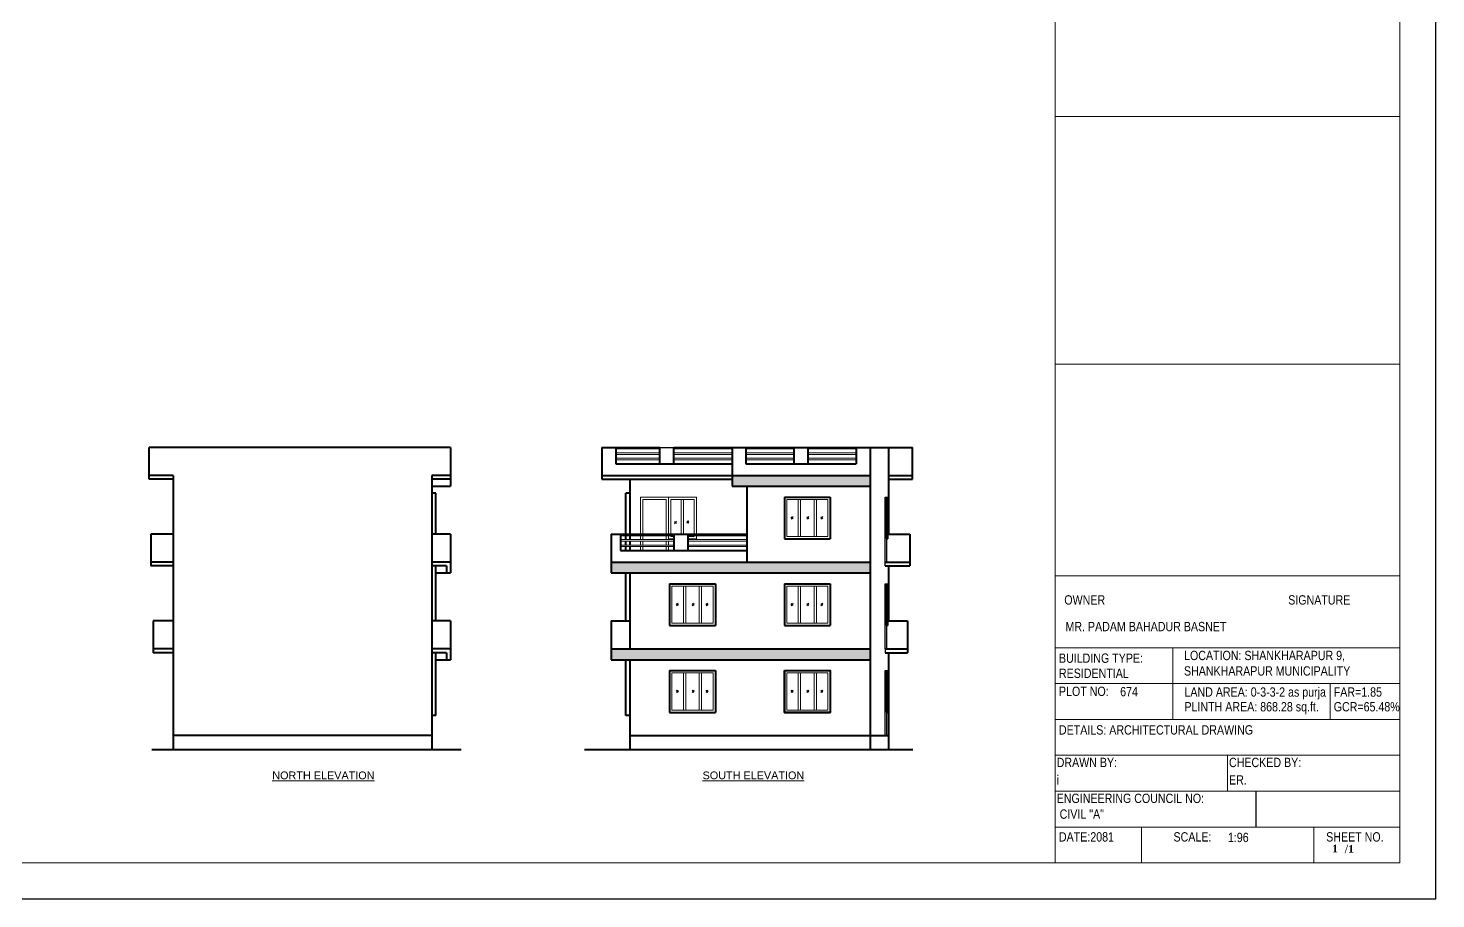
# Model space of a CAD drawing. Header units: inches. Extents: x 8069 to 17410, y -9620 to -7279.
# Drawn here: x 9431 to 11247, y -9590 to -8466 of the extents above; entities that cross this region are included whole.
import ezdxf

# ---------------------------------------------------------------- set-up
doc = ezdxf.new("R2010")
doc.units = ezdxf.units.IN
doc.header["$LTSCALE"] = 0.5
doc.header["$MEASUREMENT"] = 0
for name, color, linetype, lineweight in [('1', 7, 'Continuous', 25), ('ELE1', 3, 'Continuous', 9), ('elev 25', 143, 'Continuous', 20), ('HACTH', 8, 'Continuous', 5), ('TEXT', 220, 'Continuous', 9), ('Text 0.200', 122, 'Continuous', 20), ('wall', 20, 'Continuous', 40), ('win door light', 30, 'Continuous', 18)]:
    doc.layers.add(name, color=color, linetype=linetype, lineweight=lineweight)
doc.layers.add('A-Wall', color=7, linetype='Continuous')
doc.styles.add('arial', font='arial.ttf')
doc.styles.add('ordinary', font='ARIALN.TTF')
doc.styles.get("Standard").update_dxf_attribs({"font": 'arial.ttf'})

msp = doc.modelspace()

# ---------------------------------------------------------------- hatches: boundary and pattern name
at = {"layer": 'HACTH'}
h = msp.add_hatch(color=256, dxfattribs=at)
h.dxf.hatch_style = 1
h.paths.add_polyline_path([(10183, -9267.6), (10183, -9281.6), (10517, -9281.6), (10517, -9267.6)])
h.paths.add_polyline_path([(10517, -9169.6), (10517, -9155.6), (10183, -9155.6), (10183, -9169.6)])
h.paths.add_polyline_path([(10338.9, -9043.6), (10338.9, -9057.6), (10517, -9057.6), (10517, -9043.6)])

# ---------------------------------------------------------------- linework, layer by layer
for p, q in [((10245.9, -9007.6), (10263.9, -9007.6)), ((10536.6, -9160.6), (10536.6, -9155.6)), ((10536.6, -9267.6), (10536.6, -9272.6))]:
    msp.add_line(p, q)
at = {"color": 5}
for p, q in [((10536.6, -9073.8), (10536.6, -9071.6)), ((10536.6, -9073.8), (10536.6, -9071.6)), ((10538.3, -9071.6), (10540, -9071.6)), ((10538.3, -9071.6), (10538.3, -9125.6)), ((10539.1, -9071.6), (10539.1, -9125.6)), ((10540, -9071.6), (10540, -9125.6)), ((10538.3, -9125.6), (10540, -9125.6)), ((10536.6, -9185.8), (10536.6, -9183.6)), ((10536.6, -9185.8), (10536.6, -9183.6)), ((10538.3, -9183.6), (10540, -9183.6)), ((10538.3, -9183.6), (10538.3, -9237.6)), ((10539.1, -9183.6), (10539.1, -9237.6)), ((10540, -9183.6), (10540, -9237.6)), ((10538.3, -9237.6), (10540, -9237.6)), ((10536.6, -9297.8), (10536.6, -9295.6)), ((10536.6, -9297.8), (10536.6, -9295.6)), ((10538.3, -9295.6), (10540, -9295.6)), ((10538.3, -9295.6), (10538.3, -9349.6)), ((10539.1, -9295.6), (10539.1, -9349.6)), ((10540, -9295.6), (10540, -9349.6)), ((10538.3, -9349.6), (10540, -9349.6))]:
    msp.add_line(p, q, dxfattribs=at)
for points in [[(10539, -9125.5), (10538.4, -9125.5), (10538.4, -9071.7), (10539, -9071.7)], [(10538.4, -9071.7), (10539, -9071.7), (10539, -9125.5), (10538.4, -9125.5)], [(10539.9, -9125.5), (10539.3, -9125.5), (10539.3, -9071.7), (10539.9, -9071.7)], [(10539.3, -9071.7), (10539.9, -9071.7), (10539.9, -9125.5), (10539.3, -9125.5)], [(10539, -9237.5), (10538.4, -9237.5), (10538.4, -9183.7), (10539, -9183.7)], [(10538.4, -9183.7), (10539, -9183.7), (10539, -9237.5), (10538.4, -9237.5)], [(10539.9, -9237.5), (10539.3, -9237.5), (10539.3, -9183.7), (10539.9, -9183.7)], [(10539.3, -9183.7), (10539.9, -9183.7), (10539.9, -9237.5), (10539.3, -9237.5)], [(10539, -9349.5), (10538.4, -9349.5), (10538.4, -9295.7), (10539, -9295.7)], [(10538.4, -9295.7), (10539, -9295.7), (10539, -9349.5), (10538.4, -9349.5)], [(10539.9, -9349.5), (10539.3, -9349.5), (10539.3, -9295.7), (10539.9, -9295.7)], [(10539.3, -9295.7), (10539.9, -9295.7), (10539.9, -9349.5), (10539.3, -9349.5)]]:
    msp.add_lwpolyline(points, dxfattribs=at)
at = {"layer": '1', "color": 2, "ltscale": 5}
for points in [[(10536.6, -9071.6), (10538.3, -9071.6), (10538.3, -9155.6), (10536.6, -9155.6)], [(10536.7, -9071.7), (10538.2, -9071.7), (10538.2, -9155.5), (10536.7, -9155.5)], [(10536.6, -9183.6), (10538.3, -9183.6), (10538.3, -9267.6), (10536.6, -9267.6)], [(10536.7, -9183.7), (10538.2, -9183.7), (10538.2, -9267.5), (10536.7, -9267.5)], [(10536.6, -9295.6), (10538.3, -9295.6), (10538.3, -9379.6), (10536.6, -9379.6)], [(10536.7, -9295.7), (10538.2, -9295.7), (10538.2, -9379.5), (10536.7, -9379.5)]]:
    msp.add_lwpolyline(points, close=True, dxfattribs=at)
at = {"layer": '1', "color": 21, "ltscale": 5}
for centre, radius in [((10538, -9118.1), 0.0971), ((10538, -9118.1), 0.102), ((10538, -9118.1), 0.0556), ((10538, -9118.1), 0.0608), ((10538, -9230.1), 0.0971), ((10538, -9230.1), 0.102), ((10538, -9230.1), 0.0556), ((10538, -9230.1), 0.0608), ((10538, -9342.1), 0.0971), ((10538, -9342.1), 0.102), ((10538, -9342.1), 0.0556), ((10538, -9342.1), 0.0608)]:
    msp.add_circle(centre, radius, dxfattribs=at)
at = {"layer": 'A-Wall', "ltscale": 50}
msp.add_line((11014.6, -9451.4), (11014.6, -9497.7), dxfattribs=at)
at = {"layer": 'Defpoints'}
msp.add_lwpolyline([(11247, -7342.3), (8069.4, -7342.3), (8069.4, -9590.3), (11247, -9590.3)], close=True, dxfattribs=at)
at = {"layer": 'ELE1'}
for p, q in [((10756, -9544), (10756, -7388.7)), ((11200.6, -8580.2), (10756, -8580.2)), ((11200.6, -8900), (10756, -8900))]:
    msp.add_line(p, q, dxfattribs=at)
msp.add_lwpolyline([(8115.7, -7388.7), (11200.6, -7388.7), (11200.6, -9544), (8115.7, -9544)], close=True, dxfattribs=at)
at = {"layer": 'elev 25'}
for p, q in [((10245.9, -9007.6), (10189, -9007.6)), ((10338.9, -9007.6), (10245.9, -9007.6)), ((10499, -9007.6), (10356.9, -9007.6)), ((10245.9, -9009.6), (10189, -9009.6)), ((10245.9, -9014.6), (10189, -9014.6)), ((10245.9, -9016.6), (10189, -9016.6)), ((10245.9, -9021.6), (10189, -9021.6)), ((10245.9, -9023.6), (10189, -9023.6)), ((10338.9, -9009.6), (10263.9, -9009.6)), ((10338.9, -9014.6), (10263.9, -9014.6)), ((10338.9, -9016.6), (10263.9, -9016.6)), ((10338.9, -9021.6), (10263.9, -9021.6)), ((10338.9, -9023.6), (10263.9, -9023.6)), ((10419, -9009.6), (10356.9, -9009.6)), ((10419, -9014.6), (10356.9, -9014.6)), ((10419, -9016.6), (10356.9, -9016.6)), ((10419, -9021.6), (10356.9, -9021.6)), ((10419, -9023.6), (10356.9, -9023.6)), ((10499, -9009.6), (10437, -9009.6)), ((10499, -9014.6), (10437, -9014.6)), ((10499, -9016.6), (10437, -9016.6)), ((10499, -9021.6), (10437, -9021.6)), ((10499, -9023.6), (10437, -9023.6)), ((10264.4, -9119.6), (10195, -9119.6)), ((10264.4, -9121.6), (10195, -9121.6)), ((10264.4, -9126.6), (10195, -9126.6)), ((10264.4, -9128.6), (10195, -9128.6)), ((10264.4, -9133.6), (10195, -9133.6)), ((10357.9, -9119.6), (10282.4, -9119.6)), ((10357.9, -9121.6), (10282.4, -9121.6)), ((10357.9, -9126.6), (10282.4, -9126.6)), ((10357.9, -9128.6), (10282.4, -9128.6)), ((10357.9, -9133.6), (10282.4, -9133.6)), ((10264.4, -9135.6), (10195, -9135.6)), ((10357.9, -9135.6), (10282.4, -9135.6))]:
    msp.add_line(p, q, dxfattribs=at)
at = {"layer": 'TEXT'}
for p, q in [((10756, -9173.5), (11200.6, -9173.5)), ((10756, -9266.1), (11200.6, -9266.1)), ((10907.6, -9266.1), (10907.6, -9358.7)), ((10756, -9312.4), (11200.6, -9312.4)), ((11110.5, -9312.4), (11110.5, -9358.8)), ((10756, -9358.7), (11200.6, -9358.7)), ((10756, -9405), (11200.6, -9405)), ((10978.3, -9405), (10978.3, -9451.4)), ((10756, -9451.4), (11200.6, -9451.4)), ((10756, -9497.7), (11200.6, -9497.7)), ((10867.2, -9544), (10867.2, -9497.7)), ((11089.5, -9544), (11089.5, -9497.7))]:
    msp.add_line(p, q, dxfattribs=at)
at = {"layer": 'wall'}
for p, q in [((9586.9, -9048.6), (9586.9, -9007.6)), ((9975.7, -9007.6), (9586.9, -9007.6)), ((9975.7, -9007.6), (9975.7, -9057.6)), ((10171, -9007.6), (10245.9, -9007.6)), ((10171, -9007.6), (10171, -9048.6)), ((10189, -9007.6), (10189, -9028.6)), ((10189, -9007.6), (10245.9, -9007.6)), ((10245.9, -9028.6), (10245.9, -9007.6)), ((10263.9, -9007.6), (10571.6, -9007.6)), ((10263.9, -9007.6), (10338.9, -9007.6)), ((10263.9, -9028.6), (10263.9, -9007.6)), ((10338.9, -9007.6), (10338.9, -9043.6)), ((10338.9, -9007.6), (10499, -9007.6)), ((10356.9, -9007.6), (10356.9, -9028.6)), ((10419, -9028.6), (10419, -9007.6)), ((10437, -9028.6), (10437, -9007.6)), ((10499, -9007.6), (10499, -9028.6)), ((10517, -9007.6), (10517, -9397.6)), ((10540.8, -9007.6), (10540.8, -9119.6)), ((10571.6, -9048.6), (10571.6, -9007.6)), ((9617.7, -9043.6), (9586.9, -9043.6)), ((9617.7, -9043.6), (9617.7, -9397.6)), ((9975.7, -9043.6), (9951.6, -9043.6)), ((9951.6, -9043.6), (9951.6, -9155.6)), ((10171, -9043.6), (10517, -9043.6)), ((10189, -9028.6), (10338.9, -9028.6)), ((10338.9, -9043.6), (10338.9, -9057.6)), ((10356.9, -9028.6), (10499, -9028.6)), ((10540.8, -9043.6), (10571.6, -9043.6)), ((9617.7, -9048.6), (9586.9, -9048.6)), ((9975.7, -9048.6), (9951.6, -9048.6)), ((9951.6, -9057.6), (9975.7, -9057.6)), ((10171, -9048.6), (10338.9, -9048.6)), ((10206.9, -9048.6), (10206.9, -9119.6)), ((10338.9, -9057.6), (10517, -9057.6)), ((10357.9, -9057.6), (10357.9, -9155.6)), ((10540.8, -9048.6), (10571.6, -9048.6)), ((9956.6, -9066.6), (9951.6, -9066.6)), ((9956.6, -9119.6), (9956.6, -9066.6)), ((10201.9, -9119.6), (10201.9, -9066.6)), ((10206.9, -9066.6), (10201.9, -9066.6)), ((10406.5, -9071.6), (10406.5, -9125.6)), ((10406.5, -9071.6), (10406.5, -9125.6)), ((10406.5, -9071.6), (10465.7, -9071.6)), ((10465.7, -9071.6), (10465.7, -9125.6)), ((10465.7, -9071.6), (10465.7, -9125.6)), ((9617.7, -9119.6), (9588.9, -9119.6)), ((9588.9, -9119.6), (9588.9, -9160.6)), ((9975.7, -9119.6), (9951.6, -9119.6)), ((9975.7, -9119.6), (9975.7, -9169.6)), ((10183, -9119.6), (10357.9, -9119.6)), ((10183, -9119.6), (10220.9, -9119.6)), ((10183, -9119.6), (10183, -9169.6)), ((10195, -9119.6), (10264.4, -9119.6)), ((10195, -9119.6), (10195, -9140.6)), ((10201.9, -9126.6), (10201.9, -9121.6)), ((10201.9, -9133.6), (10201.9, -9128.6)), ((10206.9, -9121.6), (10206.9, -9126.6)), ((10206.9, -9128.6), (10206.9, -9133.6)), ((10256.9, -9119.6), (10357.9, -9119.6)), ((10264.4, -9140.6), (10264.4, -9119.6)), ((10264.4, -9119.6), (10282.4, -9119.6)), ((10282.4, -9119.6), (10357.9, -9119.6)), ((10282.4, -9140.6), (10282.4, -9119.6)), ((10406.5, -9125.6), (10465.7, -9125.6)), ((10540.8, -9119.6), (10568.5, -9119.6)), ((10568.5, -9119.6), (10568.5, -9160.6)), ((10195, -9140.6), (10357.9, -9140.6)), ((10201.9, -9140.6), (10201.9, -9135.6)), ((10206.9, -9135.6), (10206.9, -9140.6)), ((9617.7, -9155.6), (9588.9, -9155.6)), ((9617.7, -9160.6), (9588.9, -9160.6)), ((9951.6, -9155.6), (9951.6, -9267.6)), ((9975.7, -9155.6), (9951.6, -9155.6)), ((9970.7, -9160.6), (9951.6, -9160.6)), ((9956.6, -9231.6), (9956.6, -9160.6)), ((9956.6, -9169.6), (9975.7, -9169.6)), ((9970.7, -9160.6), (9970.7, -9169.6)), ((10183, -9155.6), (10517, -9155.6)), ((10183, -9169.6), (10517, -9169.6)), ((10201.9, -9231.6), (10201.9, -9169.6)), ((10206.9, -9169.6), (10206.9, -9267.6)), ((10536.6, -9155.6), (10538.3, -9155.6)), ((10536.6, -9155.6), (10568.5, -9155.6)), ((10536.6, -9160.6), (10568.5, -9160.6)), ((10540.8, -9160.6), (10540.8, -9231.6)), ((10258.3, -9183.6), (10258.3, -9237.6)), ((10258.3, -9183.6), (10258.3, -9237.6)), ((10258.3, -9183.6), (10258.3, -9237.6)), ((10258.3, -9183.6), (10317.5, -9183.6)), ((10317.5, -9183.6), (10317.5, -9237.6)), ((10317.5, -9183.6), (10317.5, -9237.6)), ((10317.5, -9183.6), (10317.5, -9237.6)), ((10406.5, -9183.6), (10406.5, -9237.6)), ((10406.5, -9183.6), (10406.5, -9237.6)), ((10406.5, -9183.6), (10406.5, -9237.6)), ((10406.5, -9183.6), (10465.7, -9183.6)), ((10465.7, -9183.6), (10465.7, -9237.6)), ((10465.7, -9183.6), (10465.7, -9237.6)), ((10465.7, -9183.6), (10465.7, -9237.6)), ((9617.7, -9231.6), (9592, -9231.6)), ((9592, -9231.6), (9592, -9272.6)), ((9975.7, -9231.6), (9951.6, -9231.6)), ((9975.7, -9231.6), (9975.7, -9267.6)), ((10183, -9231.6), (10206.9, -9231.6)), ((10183, -9231.6), (10183, -9267.6)), ((10258.3, -9237.6), (10317.5, -9237.6)), ((10406.5, -9237.6), (10465.7, -9237.6)), ((10540.8, -9231.6), (10565.5, -9231.6)), ((10565.5, -9231.6), (10565.5, -9272.6)), ((9617.7, -9267.6), (9592, -9267.6)), ((9617.7, -9272.6), (9592, -9272.6)), ((9951.6, -9267.6), (9951.6, -9397.6)), ((9975.7, -9267.6), (9951.6, -9267.6)), ((9970.7, -9272.6), (9951.6, -9272.6)), ((9956.6, -9353.6), (9956.6, -9272.6)), ((9970.7, -9272.6), (9970.7, -9281.6)), ((9975.7, -9267.6), (9975.7, -9281.6)), ((10183, -9267.6), (10517, -9267.6)), ((10183, -9267.6), (10183, -9281.6)), ((10536.6, -9267.6), (10538.3, -9267.6)), ((10536.6, -9267.6), (10565.5, -9267.6)), ((10536.6, -9272.6), (10565.5, -9272.6)), ((10540.8, -9272.6), (10540.8, -9397.6)), ((9956.6, -9281.6), (9975.7, -9281.6)), ((10183, -9281.6), (10517, -9281.6)), ((10201.9, -9353.6), (10201.9, -9281.6)), ((10206.9, -9281.6), (10206.9, -9397.6)), ((10258.3, -9295.6), (10258.3, -9349.6)), ((10258.3, -9295.6), (10258.3, -9349.6)), ((10258.3, -9295.6), (10317.5, -9295.6)), ((10317.5, -9295.6), (10317.5, -9349.6)), ((10317.5, -9295.6), (10317.5, -9349.6)), ((10406.5, -9295.6), (10406.5, -9349.6)), ((10406.5, -9295.6), (10406.5, -9349.6)), ((10406.5, -9295.6), (10465.7, -9295.6)), ((10465.7, -9295.6), (10465.7, -9349.6)), ((10465.7, -9295.6), (10465.7, -9349.6)), ((10258.3, -9349.6), (10317.5, -9349.6)), ((10406.5, -9349.6), (10465.7, -9349.6)), ((9956.6, -9353.6), (9951.6, -9353.6)), ((10206.9, -9353.6), (10201.9, -9353.6)), ((9951.6, -9379.6), (9617.7, -9379.6)), ((10206.9, -9379.6), (10540.8, -9379.6)), ((9590.5, -9397.6), (9989.3, -9397.6)), ((10148.7, -9397.6), (10572.1, -9397.6))]:
    msp.add_line(p, q, dxfattribs=at)
msp.add_lwpolyline([(10406.5, -9295.6), (10465.7, -9295.6), (10465.7, -9349.6), (10406.5, -9349.6)], close=True, dxfattribs=at)
at = {"layer": 'win door light'}
for p, q in [((10220.9, -9071.6), (10292.9, -9071.6)), ((10220.9, -9071.6), (10220.9, -9119.6)), ((10256.9, -9071.6), (10256.9, -9119.6)), ((10273.4, -9074.6), (10273.4, -9119.6)), ((10276.4, -9074.6), (10276.4, -9119.6)), ((10292.9, -9071.6), (10292.9, -9119.6)), ((10424.4, -9074.6), (10424.4, -9122.6)), ((10427.4, -9074.6), (10427.4, -9122.6)), ((10444.7, -9074.6), (10444.7, -9122.6)), ((10447.7, -9074.6), (10447.7, -9122.6)), ((10416.1, -9097.1), (10415, -9098.4)), ((10417.7, -9096.8), (10415.2, -9100.1)), ((10417.8, -9098.4), (10416.7, -9099.8)), ((10436.5, -9097.1), (10435.4, -9098.4)), ((10438.1, -9096.8), (10435.6, -9100.1)), ((10438.2, -9098.4), (10437.1, -9099.8)), ((10454.4, -9097.1), (10453.3, -9098.4)), ((10456, -9096.8), (10453.5, -9100.1)), ((10456.1, -9098.4), (10455, -9099.8)), ((10265.6, -9103.2), (10264.6, -9104.6)), ((10267.2, -9102.9), (10264.7, -9106.2)), ((10267.3, -9104.6), (10266.3, -9105.9)), ((10281.5, -9102.5), (10280.5, -9103.9)), ((10283.1, -9102.2), (10280.6, -9105.5)), ((10283.2, -9103.9), (10282.2, -9105.3)), ((10256.9, -9121.6), (10256.9, -9125.6)), ((10292.9, -9121.6), (10292.9, -9125.6)), ((10276.2, -9186.6), (10276.2, -9234.6)), ((10279.2, -9186.6), (10279.2, -9234.6)), ((10296.6, -9186.6), (10296.6, -9234.6)), ((10299.6, -9186.6), (10299.6, -9234.6)), ((10424.4, -9186.6), (10424.4, -9234.6)), ((10427.4, -9186.6), (10427.4, -9234.6)), ((10444.7, -9186.6), (10444.7, -9234.6)), ((10447.7, -9186.6), (10447.7, -9234.6)), ((10268, -9209.1), (10266.9, -9210.4)), ((10269.6, -9208.8), (10267.1, -9212.1)), ((10269.7, -9210.4), (10268.6, -9211.8)), ((10288.3, -9209.1), (10287.3, -9210.4)), ((10289.9, -9208.8), (10287.4, -9212.1)), ((10290, -9210.4), (10289, -9211.8)), ((10306.3, -9209.1), (10305.2, -9210.4)), ((10307.8, -9208.8), (10305.4, -9212.1)), ((10308, -9210.4), (10306.9, -9211.8)), ((10416.1, -9209.1), (10415, -9210.4)), ((10417.7, -9208.8), (10415.2, -9212.1)), ((10417.8, -9210.4), (10416.7, -9211.8)), ((10436.5, -9209.1), (10435.4, -9210.4)), ((10438.1, -9208.8), (10435.6, -9212.1)), ((10438.2, -9210.4), (10437.1, -9211.8)), ((10454.4, -9209.1), (10453.3, -9210.4)), ((10456, -9208.8), (10453.5, -9212.1)), ((10456.1, -9210.4), (10455, -9211.8)), ((10276.2, -9298.6), (10276.2, -9346.6)), ((10279.2, -9298.6), (10279.2, -9346.6)), ((10296.6, -9298.6), (10296.6, -9346.6)), ((10299.6, -9298.6), (10299.6, -9346.6)), ((10424.4, -9298.6), (10424.4, -9346.6)), ((10427.4, -9298.6), (10427.4, -9346.6)), ((10444.7, -9298.6), (10444.7, -9346.6)), ((10447.7, -9298.6), (10447.7, -9346.6)), ((10268, -9321.1), (10266.9, -9322.4)), ((10269.6, -9320.8), (10267.1, -9324.1)), ((10269.7, -9322.4), (10268.6, -9323.8)), ((10288.3, -9321.1), (10287.3, -9322.4)), ((10289.9, -9320.8), (10287.4, -9324.1)), ((10290, -9322.4), (10289, -9323.8)), ((10306.3, -9321.1), (10305.2, -9322.4)), ((10307.8, -9320.8), (10305.4, -9324.1)), ((10308, -9322.4), (10306.9, -9323.8)), ((10416.1, -9321.1), (10415, -9322.4)), ((10417.7, -9320.8), (10415.2, -9324.1)), ((10417.8, -9322.4), (10416.7, -9323.8)), ((10436.5, -9321.1), (10435.4, -9322.4)), ((10438.1, -9320.8), (10435.6, -9324.1)), ((10438.2, -9322.4), (10437.1, -9323.8)), ((10454.4, -9321.1), (10453.3, -9322.4)), ((10456, -9320.8), (10453.5, -9324.1)), ((10456.1, -9322.4), (10455, -9323.8))]:
    msp.add_line(p, q, dxfattribs=at)
for points in [[(10220.9, -9119.6), (10220.9, -9071.6), (10256.9, -9071.6), (10256.9, -9119.6)], [(10223.9, -9119.6), (10223.9, -9074.6), (10253.9, -9074.6), (10253.9, -9119.6)], [(10256.9, -9119.6), (10256.9, -9071.6), (10292.9, -9071.6), (10292.9, -9119.6)], [(10259.9, -9119.6), (10259.9, -9074.6), (10289.9, -9074.6), (10289.9, -9119.6)], [(10220.9, -9126.6), (10220.9, -9121.6)], [(10220.9, -9133.6), (10220.9, -9128.6)], [(10223.9, -9126.6), (10223.9, -9121.6)], [(10223.9, -9133.6), (10223.9, -9128.6)], [(10253.9, -9121.6), (10253.9, -9126.6)], [(10253.9, -9128.6), (10253.9, -9133.6)], [(10256.9, -9121.6), (10256.9, -9126.6)], [(10264.4, -9125.6), (10256.9, -9125.6), (10256.9, -9121.6)], [(10256.9, -9128.6), (10256.9, -9133.6)], [(10264.4, -9122.6), (10259.9, -9122.6), (10259.9, -9121.6)], [(10292.9, -9121.6), (10292.9, -9125.6), (10282.4, -9125.6)], [(10289.9, -9121.6), (10289.9, -9122.6), (10282.4, -9122.6)], [(10220.9, -9140.6), (10220.9, -9135.6)], [(10223.9, -9140.6), (10223.9, -9135.6)], [(10253.9, -9135.6), (10253.9, -9140.6)], [(10256.9, -9135.6), (10256.9, -9140.6)]]:
    msp.add_lwpolyline(points, dxfattribs=at)
for points in [[(10406.5, -9071.6), (10465.7, -9071.6), (10465.7, -9125.6), (10406.5, -9125.6)], [(10409.5, -9074.6), (10462.7, -9074.6), (10462.7, -9122.6), (10409.5, -9122.6)], [(10258.3, -9183.6), (10317.5, -9183.6), (10317.5, -9237.6), (10258.3, -9237.6)], [(10261.3, -9186.6), (10314.5, -9186.6), (10314.5, -9234.6), (10261.3, -9234.6)], [(10406.5, -9183.6), (10465.7, -9183.6), (10465.7, -9237.6), (10406.5, -9237.6)], [(10409.5, -9186.6), (10462.7, -9186.6), (10462.7, -9234.6), (10409.5, -9234.6)], [(10258.3, -9295.6), (10317.5, -9295.6), (10317.5, -9349.6), (10258.3, -9349.6)], [(10261.3, -9298.6), (10314.5, -9298.6), (10314.5, -9346.6), (10261.3, -9346.6)], [(10406.5, -9295.6), (10465.7, -9295.6), (10465.7, -9349.6), (10406.5, -9349.6)], [(10409.5, -9298.6), (10462.7, -9298.6), (10462.7, -9346.6), (10409.5, -9346.6)]]:
    msp.add_lwpolyline(points, close=True, dxfattribs=at)

# ---------------------------------------------------------------- texts
at = {"insert": (11089.5, -9506.8), "char_height": 6.5423, "width": 86.843, "attachment_point": 1}
msp.add_mtext('\\A1;{\\fTimes New Roman|b1|i0|c0|p18;\\H1.2367x;\\P\\pi29.76545;\\H0.80859x;    \\fBookman Old Style|b0|i0|c0|p18;\\H1.6907x;/\\fBookman Old Style|b1|i0|c0|p18;\\H0.86414x;1\\fArial|b1|i0|c0|p34;\\H1.2047x; \\H0.8998x;   }', dxfattribs=at)
at = {"layer": 'TEXT', "style": 'ordinary'}
for s, p in [('OWNER', (10767.6, -9210.4)), ('SIGNATURE', (11056.5, -9210.4)), ('MR. PADAM BAHADUR BASNET ', (10769.1, -9244.8)), ('BUILDING TYPE:  ', (10760.7, -9285.6)), ('LOCATION: SHANKHARAPUR 9,', (10922.1, -9282.1)), ('RESIDENTIAL', (10760.7, -9305.1)), ('SHANKHARAPUR MUNICIPALITY', (10922, -9302.1)), ('PLOT NO: ', (10760.7, -9328.4)), ('674', (10839.7, -9328.8)), ('LAND AREA: 0-3-3-2 as purja', (10922.6, -9329.3)), ('FAR=1.85', (11115.2, -9329.3)), ('PLINTH AREA: 868.28 sq.ft.', (10922.6, -9348.3)), ('GCR=65.48%%%', (11115.2, -9348.3)), ('DETAILS: ARCHITECTURAL DRAWING ', (10760.7, -9378.2)), ('DRAWN BY:', (10757.8, -9420.2)), ('CHECKED BY: ', (10980.1, -9420.2)), ('i', (10757.8, -9442.7)), ('ER. ', (10980.1, -9442.7)), ('ENGINEERING COUNCIL NO:', (10757.8, -9466.5)), (' CIVIL "A"', (10757.8, -9486.9)), ('DATE:2081', (10760.7, -9516.3)), ('SCALE:', (10908.5, -9516.3)), ('SHEET NO.', (11105.5, -9516.3))]:
    msp.add_text(s, height=12, dxfattribs=at).set_placement(p)
at = {"layer": 'TEXT', "ltscale": 5, "char_height": 10, "width": 169.444, "style": 'arial'}
for s, insert, attachment_point in [('{\\LNORTH ELEVATION}', (9877.7, -9425.9), 3), ('\\pi20.0151;{\\LSOUTH ELEVATION}', (10280.9, -9425.9), 1)]:
    msp.add_mtext(s, dxfattribs=dict(at, insert=insert, attachment_point=attachment_point))
at = {"layer": 'TEXT', "style": 'ordinary'}
msp.add_attdef('1:96', (10978.7, -9517), 'SCALE', height=12, dxfattribs=at)
at = {"layer": 'Text 0.200', "ltscale": 10, "insert": (11117, -9520.4), "char_height": 9.93, "width": 19.482, "attachment_point": 2}
msp.add_mtext('{\\fBookman Old Style|b1|i0|c0|p18;1}', dxfattribs=at)

doc.saveas('drawing.dxf')
